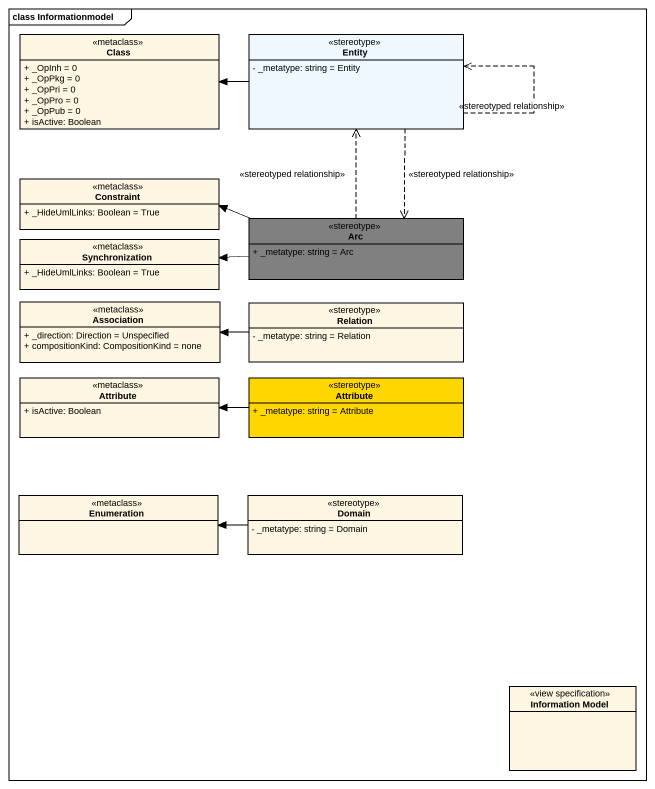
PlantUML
@startuml
mainframe class Informationmodel
hide circle
hide empty members
skinparam classAttributeIconSize 0
class "Class" as Class_ <<metaclass>> {
  + _OpInh = 0
  + _OpPkg = 0
  + _OpPri = 0
  + _OpPro = 0
  + _OpPub = 0
  + isActive: Boolean
}
class "Entity" as Entity_ <<stereotype>> #F0F8FF {
  - _metatype: string = Entity
}
class Constraint <<metaclass>> {
  + _HideUmlLinks: Boolean = True
}
class Arc <<stereotype>> #808080 {
  + _metatype: string = Arc
}
class Synchronization <<metaclass>> {
  + _HideUmlLinks: Boolean = True
}
class Association <<metaclass>> {
  + _direction: Direction = Unspecified
  + compositionKind: CompositionKind = none
}
class Relation <<stereotype>> {
  - _metatype: string = Relation
}
class Attribute <<metaclass>> {
  + isActive: Boolean
}
class "Attribute" as Attribute_2 <<stereotype>> #FFD700 {
  + _metatype: string = Attribute
}
class Enumeration <<metaclass>>
class Domain <<stereotype>> {
  - _metatype: string = Domain
}
class "Information Model" as Information_Model <<view specification>>
Entity_ -left-> Class_
Entity_ ..> Entity_ : <<stereotyped relationship>>
Entity_ ..> Arc : <<stereotyped relationship>>
Arc .up.> Entity_ : <<stereotyped relationship>>
Arc -left-> Constraint
Arc -left-> Synchronization
Relation -left-> Association
Attribute_2 -left-> Attribute
Domain -left-> Enumeration
@enduml
